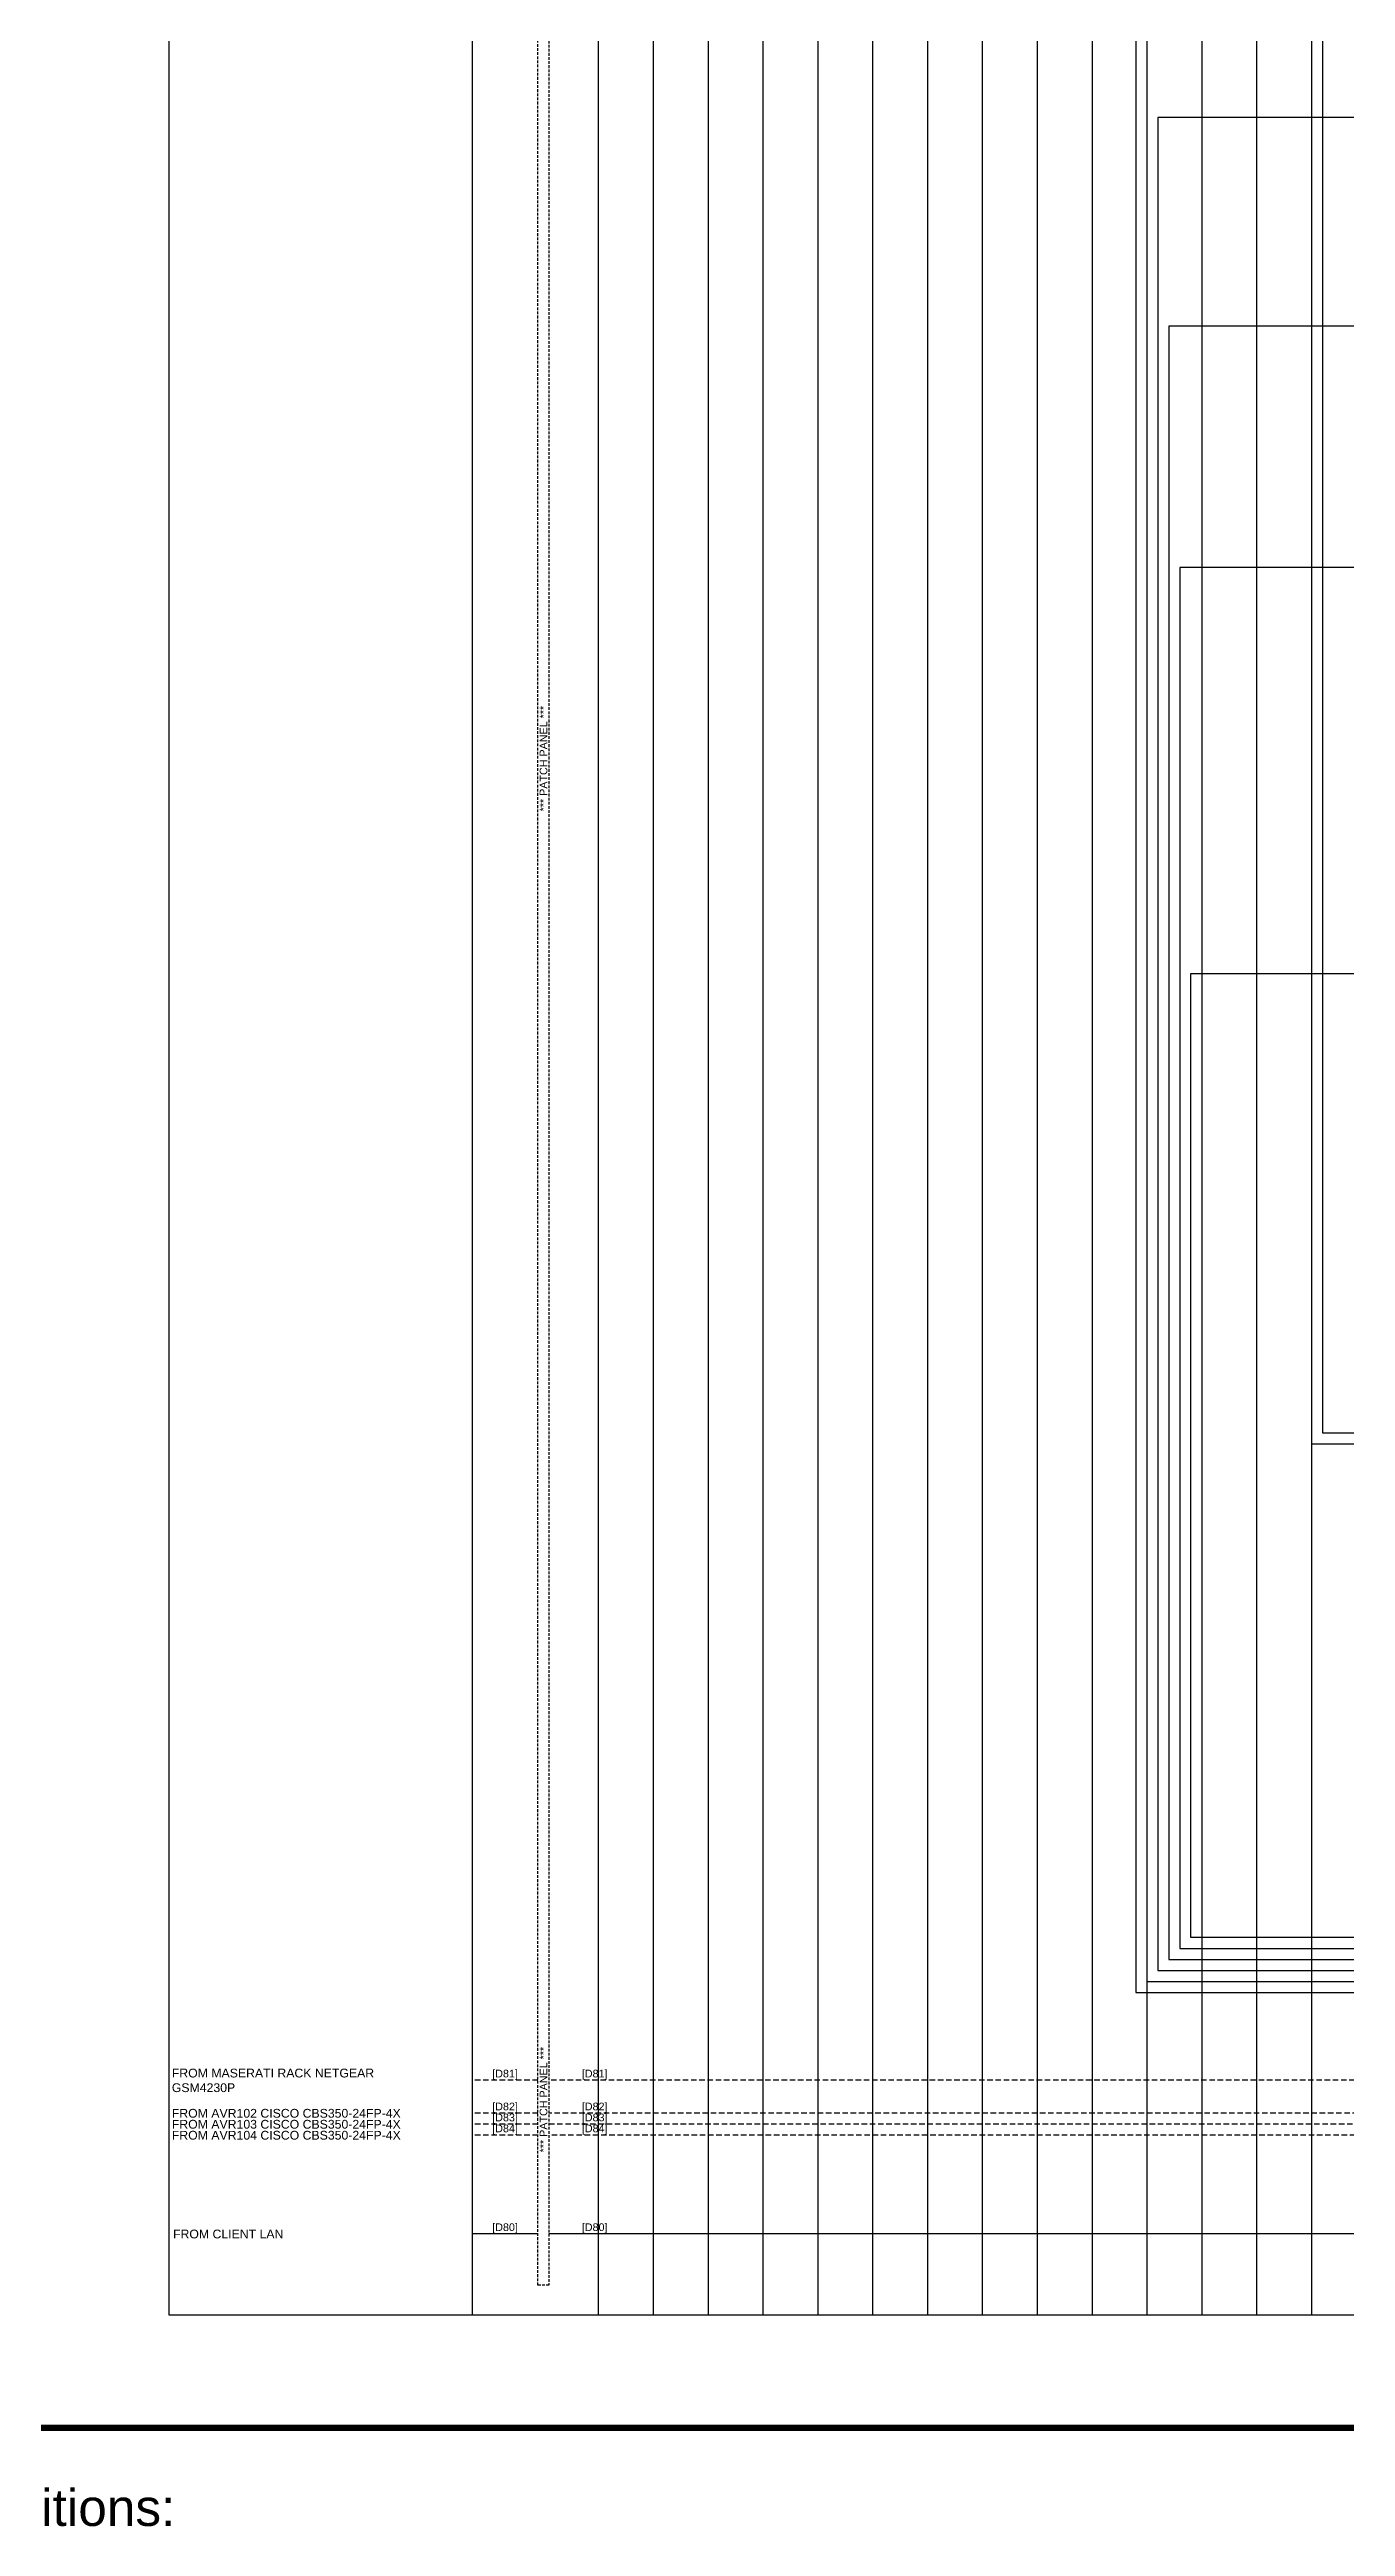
# Model space of a CAD drawing. Header units: millimetres. Extents: x -71336 to -35435, y -26189 to 22712.
# Drawn here: x -47200 to -46609, y -21358 to -20230 of the extents above; entities that cross this region are included whole.
import ezdxf
from ezdxf.enums import TextEntityAlignment as Align
from ezdxf.lldxf.tags import DXFTag

# ---------------------------------------------------------------- set-up
doc = ezdxf.new("R2010")
doc.units = ezdxf.units.MM
doc.linetypes.add('DASHED', pattern=[0.75, 0.5, -0.25])
doc.linetypes.add('DASHED2', pattern=[0.375, 0.25, -0.125])
for name, color, linetype in [('SC - Cat - Green - Data', 84, 'Continuous'), ('SC - Cat - Green - Data - DANTE', 84, 'DANTE'), ('SC - Cat - Green - Data - DS', 84, 'DS'), ('SC - Fibre', 170, 'DASHED'), ('SC - Text', 7, 'Continuous')]:
    doc.layers.add(name, color=color, linetype=linetype)
doc.layers.add('SC - Titlesheet - Model', color=250, linetype='Continuous', plot=False)
doc.layers.add('SC - Xlines', color=252, linetype='Continuous', plot=False)
doc.styles.add('ARIAL', font='arial.ttf')
doc.styles.get("Standard").update_dxf_attribs({"font": 'arial.ttf', "height": 35})
tags = doc.linetypes.add('DANTE', pattern='A,3.745209,-0.071128,["DANTE",ARIAL,S=0.5,R=0,X=0,Y=-0.25],-2.454793,3.728871', length=10.000001).pattern_tags.tags
tags[6] = DXFTag(74, 10)
tags = doc.linetypes.add('DS', pattern='A,1.939444,-0.075392,["DS",ARIAL,S=0.5,R=0,X=0,Y=-0.25],-1.06308,1.922084', length=5).pattern_tags.tags
tags[6] = DXFTag(74, 10)

# ---------------------------------------------------------------- blocks, each defined once
blk = doc.blocks.new('*U189')
at = {"layer": 'SC - Titlesheet - Model', "color": 6, "ltscale": 5, "const_width": 1}
blk.add_lwpolyline([(-365.5, -287), (365.5, -287), (365.5, 287), (-365.5, 287)], close=True, dxfattribs=at)
at = {"ltscale": 5, "style": 'ARIAL'}
blk.add_text('Additions:', height=6, dxfattribs=at).set_placement((-365.5, -297), align=Align.TOP_LEFT)
at = {"layer": 'SC - Titlesheet - Model', "color": 5, "lineweight": 30, "ltscale": 5, "flags": 104}
blk.add_attdef('ADDITIONS', text='', height=5, dxfattribs=at).set_placement((-365.5, -312), align=Align.TOP_LEFT)
blk.add_attdef('CHANGES', text='', height=5, dxfattribs=at).set_placement((0, -312), align=Align.TOP_CENTER)
blk.add_attdef('OMISSIONS', text='', height=5, dxfattribs=at).set_placement((365.5, -312), align=Align.TOP_RIGHT)

msp = doc.modelspace()

# ---------------------------------------------------------------- linework, layer by layer
at = {"linetype": 'DASHED2', "ltscale": 5}
msp.add_lwpolyline([(-46977.113, -21248.551), (-46977.113, -19854.507), (-46972.113, -19854.507), (-46972.113, -21248.551), (-46977.113, -21248.551)], dxfattribs=at)
at = {"layer": 'SC - Cat - Green - Data', "ltscale": 5}
for points in [[(-45701.11, -20035.819), (-45799.613, -20035.819), (-45799.614, -20080.819), (-46619.613, -20080.916), (-46619.613, -20860.085), (-46151.113, -20860.085)], [(-46151.113, -21090.085), (-46679.613, -21090.085), (-46679.613, -20650.819), (-46451.113, -20650.819)], [(-46001.113, -21150.085), (-46049.614, -21150.085), (-46049.614, -21225.085), (-46972.113, -21225.085)], [(-46977.113, -21225.085), (-47007.113, -21225.085)]]:
    msp.add_lwpolyline(points, dxfattribs=at)
at = {"layer": 'SC - Cat - Green - Data - DANTE', "ltscale": 5}
msp.add_lwpolyline([(-46001.11, -20035.819), (-46099.614, -20035.819), (-46099.614, -20075.819), (-46624.613, -20075.818), (-46624.613, -20865.085), (-46151.113, -20865.085)], dxfattribs=at)
at = {"layer": 'SC - Cat - Green - Data - DS', "ltscale": 5}
for points in [[(-46301.113, -19945.819), (-46704.613, -19945.818), (-46704.613, -21115.085), (-46151.113, -21115.085)], [(-46301.113, -20025.808), (-46699.613, -20025.808), (-46699.613, -21110.085), (-46151.113, -21110.085)], [(-46301.113, -20260.818), (-46694.613, -20260.818), (-46694.613, -21105.085), (-46151.113, -21105.085)], [(-46301.113, -20355.819), (-46689.613, -20355.819), (-46689.613, -21100.085), (-46151.113, -21100.085)], [(-46301.113, -20465.819), (-46684.613, -20465.819), (-46684.613, -21095.085), (-46151.113, -21095.085)]]:
    msp.add_lwpolyline(points, dxfattribs=at)
at = {"layer": 'SC - Fibre', "ltscale": 5}
for points in [[(-46977.113, -21155.085), (-47007.113, -21155.085)], [(-46151.113, -21155.085), (-46972.113, -21155.085)], [(-46151.113, -21160.085), (-46194.613, -21160.085), (-46194.613, -21170.085), (-46972.113, -21170.085)], [(-46977.113, -21170.085), (-47007.113, -21170.085)], [(-46151.113, -21165.085), (-46189.613, -21165.085), (-46189.613, -21175.085), (-46972.113, -21175.085)], [(-46151.113, -21170.085), (-46184.613, -21170.085), (-46184.613, -21180.085), (-46972.113, -21180.085)], [(-46977.113, -21175.085), (-47007.113, -21175.085)], [(-46977.113, -21180.085), (-47007.113, -21180.085)]]:
    msp.add_lwpolyline(points, dxfattribs=at)
at = {"layer": 'SC - Xlines', "ltscale": 5, "transparency": 33554687}
msp.add_lwpolyline([(-47145.154, -19840.818), (-45304.072, -19840.818), (-45304.072, -21262.24), (-47145.154, -21262.24)], close=True, dxfattribs=at)
at = {"layer": 'SC - Xlines', "ltscale": 5}
for points in [[(-47007.113, -19840.818), (-47007.113, -21262.24)], [(-46924.613, -19840.818), (-46924.613, -21262.24)], [(-46874.613, -19840.818), (-46874.613, -21262.24)], [(-46824.613, -19840.818), (-46824.613, -21262.24)], [(-46774.613, -19840.818), (-46774.613, -21262.24)], [(-46724.613, -19840.818), (-46724.613, -21262.24)], [(-46674.613, -19840.818), (-46674.613, -21262.24)], [(-46624.613, -19840.818), (-46624.613, -21262.24)]]:
    msp.add_lwpolyline(points, dxfattribs=at)
at = {"layer": 'SC - Xlines', "color": 250, "ltscale": 5}
for points in [[(-46949.614, -19840.818), (-46949.614, -21262.24)], [(-46899.614, -19840.818), (-46899.614, -21262.24)], [(-46849.614, -19840.818), (-46849.614, -21262.24)], [(-46799.614, -19840.818), (-46799.614, -21262.24)], [(-46749.614, -19840.818), (-46749.614, -21262.24)], [(-46699.614, -19840.818), (-46699.614, -21262.24)], [(-46649.614, -19840.818), (-46649.614, -21262.24)]]:
    msp.add_lwpolyline(points, dxfattribs=at)

# ---------------------------------------------------------------- block references
at = {"xscale": 2.792177448794787, "yscale": 2.792177448794787, "zscale": 2.792177448794787}
msp.add_blockref('*U189', (-46224.613, -20512.175), dxfattribs=at)

# ---------------------------------------------------------------- texts
at = {"layer": 'SC - Text', "ltscale": 5, "char_height": 3.5, "width": 136.51602, "attachment_point": 1, "rotation": 90, "style": 'ARIAL'}
for insert in [(-46976.345, -20576.959), (-46976.345, -21187.988)]:
    msp.add_mtext('*** PATCH PANEL ***', dxfattribs=dict(at, insert=insert))
at = {"layer": 'SC - Text', "color": 1, "char_height": 4, "width": 107.64171, "attachment_point": 4}
for s, insert in [('{\\C256;FROM MASERATI RACK NETGEAR GSM4230P}', (-47143.981, -21155.208)), ('{\\C256;FROM AVR102 CISCO CBS350-24FP-4X}', (-47143.981, -21170.208)), ('{\\C256;FROM AVR103 CISCO CBS350-24FP-4X}', (-47143.981, -21175.208)), ('{\\C256;FROM AVR104 CISCO CBS350-24FP-4X}', (-47143.981, -21180.208)), ('{\\C256;FROM CLIENT LAN}', (-47143.44, -21225.208))]:
    msp.add_mtext(s, dxfattribs=dict(at, insert=insert))
at = {"layer": 'SC - Text', "char_height": 3.5}
for s, insert, width, attachment_point in [('[D81]', (-46992.113, -21154.885), 12.99494, 8), ('[D81]', (-46957.113, -21154.885), 15.57197, 7), ('[D82]', (-46992.113, -21169.885), 12.99494, 8), ('\\pxt3;[D83]', (-46992.113, -21174.885), 12.99494, 8), ('[D82]', (-46957.113, -21169.885), 15.57197, 7), ('[D83]', (-46957.113, -21174.885), 15.57197, 7), ('[D84]', (-46992.113, -21179.885), 12.99494, 8), ('[D84]', (-46957.113, -21179.885), 15.57197, 7), ('[D80]', (-46992.113, -21224.885), 12.99494, 8), ('[D80]', (-46957.113, -21224.885), 15.57197, 7)]:
    msp.add_mtext(s, dxfattribs=dict(at, insert=insert, width=width, attachment_point=attachment_point))

doc.saveas('drawing.dxf')
